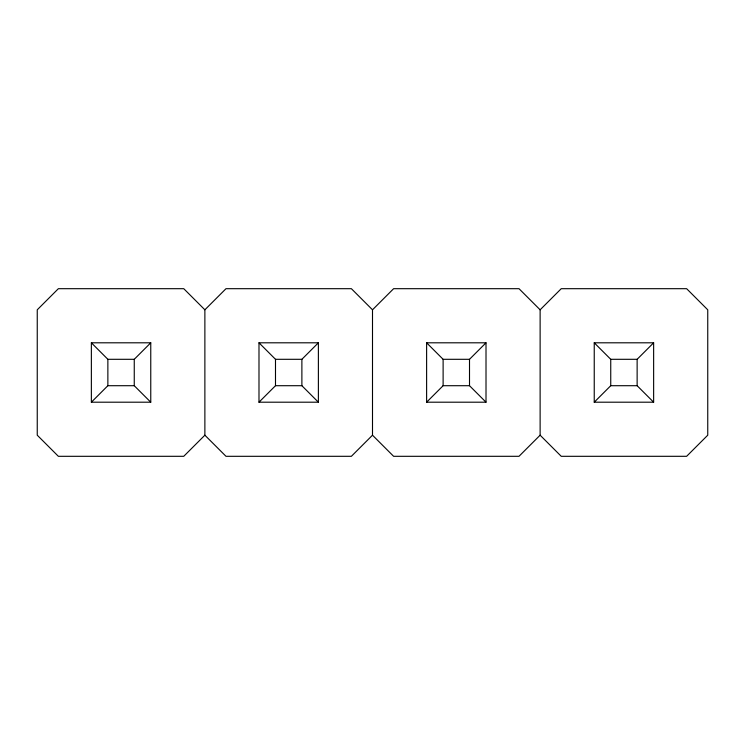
<?xml version="1.0" encoding="UTF-8"?>
<svg xmlns="http://www.w3.org/2000/svg" width="745" height="745" viewBox="0 0 745 745"><rect width="100%" height="100%" fill="white"/><g stroke="black" fill="none" stroke-linecap="round" stroke-linejoin="round"><path stroke-width="1.12" d="M91.365 402.198L107.867 385.705L134.258 385.705L150.76 402.198L91.365 402.198L91.365 342.802L150.76 342.802L150.76 402.198M91.365 342.802L107.867 359.304L134.258 359.304L150.76 342.802M372.5 435.192L351.379 456.303L225.996 456.312L204.875 435.192L204.875 309.808L225.996 288.688L351.379 288.688L372.5 309.808L372.5 435.192L393.621 456.312L519.004 456.303L540.125 435.192L540.125 309.808L561.246 288.688L686.629 288.688L707.75 309.808L707.75 435.192L686.629 456.303L561.246 456.312L540.125 435.192M204.875 435.192L183.754 456.303L58.371 456.312L37.25 435.192L37.25 309.808L58.371 288.688L183.754 288.688L204.875 309.808M258.99 402.198L275.492 385.705L301.883 385.705L318.385 402.198L258.99 402.198L258.99 342.802L318.385 342.802L318.385 402.198M258.99 342.802L275.492 359.304L301.883 359.304L318.385 342.802M372.5 309.808L393.621 288.688L519.004 288.688L540.125 309.808M426.615 402.198L443.117 385.705L469.508 385.705L486.01 402.198L426.615 402.198L426.615 342.802L486.01 342.802L486.01 402.198M426.615 342.802L443.117 359.304L469.508 359.304L486.01 342.802M594.24 402.198L610.742 385.705L637.133 385.705L653.635 402.198L653.635 342.802L594.24 342.802L594.24 402.198L653.635 402.198M594.24 342.802L610.742 359.304L637.133 359.304L653.635 342.802M637.133 359.304L637.133 385.705M610.742 359.304L610.742 385.705M469.508 359.304L469.508 385.705M443.117 359.304L443.117 385.705M301.883 359.304L301.883 385.705M275.492 359.304L275.492 385.705M134.258 359.304L134.258 385.705M107.867 359.304L107.867 385.705"/></g></svg>
